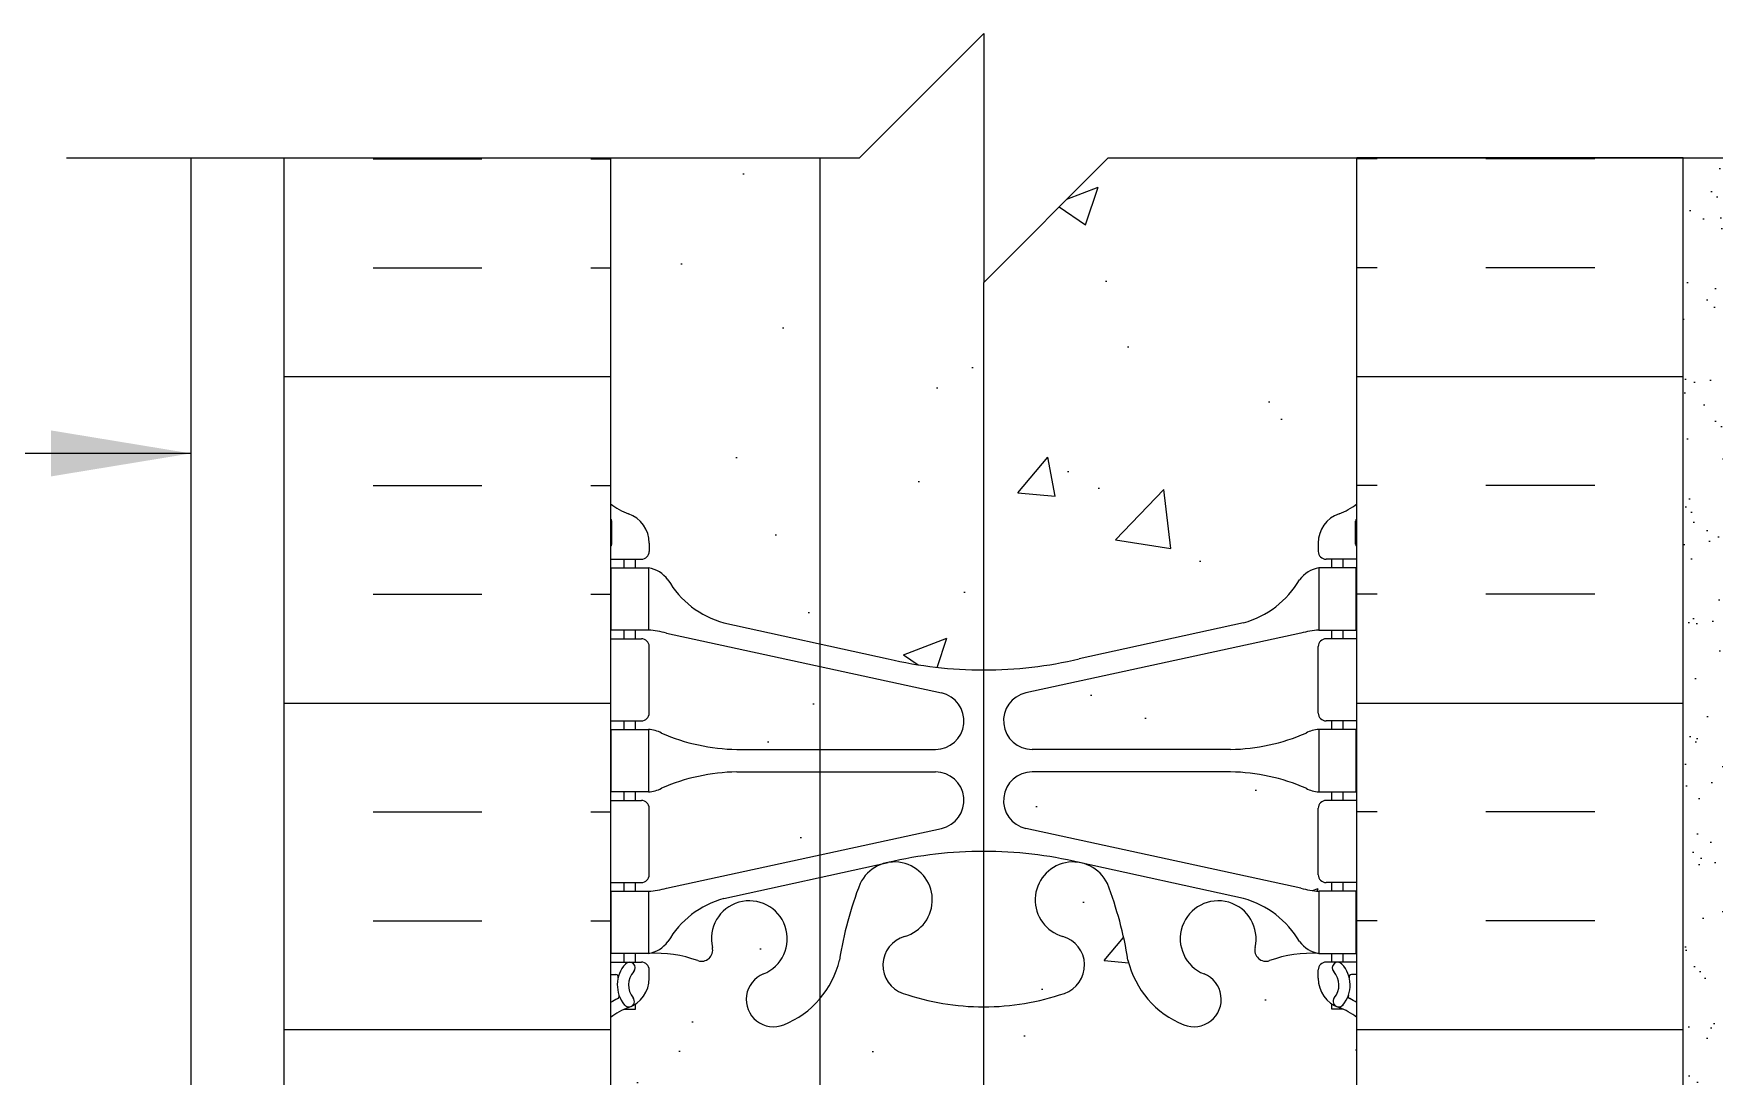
# Model space of a CAD drawing. Header units: inches. Extents: x 28.8 to 73.5, y -26.1 to 47.3.
# Drawn here: x 44.04 to 57.55, y 38.87 to 47.25 of the extents above; entities that cross this region are included whole.
import ezdxf

# ---------------------------------------------------------------- set-up
doc = ezdxf.new("R2010")
doc.units = ezdxf.units.IN
doc.header["$LTSCALE"] = 0.5
doc.header["$MEASUREMENT"] = 0
for name, color, linetype in [('HATCH', 12, 'Continuous'), ('line25', 2, 'Continuous'), ('LINE3', 3, 'Continuous'), ('LINE50', 5, 'Continuous'), ('LINE9', 9, 'Continuous'), ('TEXT', 4, 'Continuous'), ('Web_Edge', 9, 'Continuous')]:
    doc.layers.add(name, color=color, linetype=linetype)
doc.styles.add('DIM', font='romans.shx', dxfattribs={"width": 0.7})
doc.dimstyles.new('ext_12', dxfattribs={"dimscale": 12, "dimtxt": 0.09375, "dimasz": 0.09375, "dimexe": 0.09375, "dimexo": 0.0625, "dimgap": 0.0625, "dimtad": 1, "dimdec": 1, "dimzin": 3, "dimdsep": 46, "dimlunit": 4, "dimtxsty": 'DIM', "dimcen": 0.09, "dimdle": 0.09375, "dimclrt": 4, "dimadec": 0, "dimazin": 0, "dimtfac": 1, "dimtdec": 1, "dimtmove": 2, "dimatfit": 3, "dimfxl": 1, "dimfrac": 2, "dimtolj": 1, "dimtzin": 0, "dimarcsym": 0})
pattern_1 = [(49.99999999999999, (0, 0), (3.586300913003767, -0.3137606749129755), [0.375, -4.125]), (355, (0, 0), (-0.693756668065, 3.760960668500059), [0.3, -3.3]), (100.45144446, (0.298858405, -0.02614672), (2.89254423363556, 3.447199954843147), [0.3187009599999999, -3.505710559999999]), (46.18420000000001, (0, 1), (5.336206653357862, -0.8275964039653827), [0.5625, -6.1875]), (96.63563549, (0.444683725, 0.931033465), (4.673309728371142, 4.870593003872752), [0.47805171, -5.258568799999999]), (351.1841639899999, (0, 1), (4.673309725273866, 4.870593001349951), [0.45, -4.950000005]), (21, (0.5, 0.75), (2.984535260592308, -2.013094453326694), [0.375, -4.125]), (326.0000000000001, (0.5, 0.75), (1.216576659607909, 3.625750225234265), [0.3, -3.3]), (71.45144474, (0.74871127, 0.58224213), (4.201111883649856, 1.612655764031769), [0.31870095, -3.50571056]), (37.50000000000001, (0, 0), (0.06079927658645334, 1.664469269156557), [0, -3.26, 0, -3.35, 0, -3.3125]), (7.499999999999999, (0, 0), (1.315347687210743, 1.972058559411801), [0, -1.91, 0, -3.185, 0, -1.2625]), (327.5, (-1.115, 0), (2.669112180862045, -0.1127743586718988), [0, -1.25, 0, -3.9, 0, -5.175]), (317.5, (-1.615, 0), (2.915930846711931, 0.5005249116615886), [0, -1.625, 0, -2.59, 0, -3.675])]

msp = doc.modelspace()

# ---------------------------------------------------------------- hatches: boundary and pattern name
at = {"layer": 'HATCH'}
h = msp.add_hatch(dxfattribs=at)
h.set_pattern_fill('AR-CONC', color=256, scale=0.5)
h.set_pattern_definition(pattern_1)
h.paths.add_polyline_path([(51.67599994211082, 45.25416069036154), (51.67599994211082, 47.25416069036154), (50.67599994211082, 46.25416069036154), (50.35942615963868, 46.25416069036154), (50.35942615963868, 42.34691370383547), (50.90785913111959, 42.22638817112238, 0.05779469062703513), (51.67599994211082, 42.13730168102977)])
h.paths.add_polyline_path([(50.35942615963868, 46.25416069036154), (48.67599994211082, 46.25416069036154), (48.67599994211082, 43.47279668285844, 0.08241458984435132), (48.81933689558014, 43.39369020628931, -0.3178372451770465), (48.98600356224347, 43.15798794590845), (48.98600356224711, 43.09048794589835, -0.4142135623888804), (48.92350356224711, 43.02798794589498), (48.87600356246162, 43.02798794589498), (48.87600356245707, 42.95798794589493), (48.9810035622387, 42.95798794589493, -0.1889729320647482), (49.13687263792718, 42.86314345750556, 0.1963228336438439), (49.5860035622876, 42.51688373737735), (50.35942615963868, 42.34691370383547)])
h.paths.add_polyline_path([(54.67599994211082, 46.25416069036154), (52.67599994211082, 46.25416069036154), (51.67599994211082, 45.25416069036154), (51.67599994211082, 42.13730168102977, 0.05779469062703491), (52.44414075310205, 42.22638817112238), (53.76599632193404, 42.51688373737735, 0.1963228336438558), (54.21512724629448, 42.86314345750559, -0.1889729320647174), (54.37099632198294, 42.95798794589493), (54.47599632176457, 42.95798794589493), (54.47599632176002, 43.02798794589498), (54.42849632197454, 43.02798794589498, -0.4142135623888804), (54.36599632197454, 43.09048794589835), (54.36599632197817, 43.15798794590845, -0.3178372451770206), (54.53266298864151, 43.39369020628927, 0.082414589844354), (54.67599994211082, 43.47279668285844)])
h = msp.add_hatch(dxfattribs=at)
h.set_pattern_fill('INSUL', color=256, scale=7, style=0)
h.set_pattern_definition([(0, (-2877.485581769373, -359.7553533723501), (0, 2.625), []), (0, (-2877.485581769373, -358.8803533723501), (0, 2.625), [0.875, -0.875]), (0, (-2877.485581769373, -358.0053533723501), (0, 2.625), [0.875, -0.875])])
h.paths.add_polyline_path([(48.67599994211082, 46.25416069036154), (46.05099994211081, 46.25416069036154), (46.05099994211082, 37.25416069036154), (46.48849994211082, 37.25416069036154), (46.48849994211082, 37.75416069036154), (47.98849994211082, 37.75416069036154), (47.98849994211082, 37.25416069036154), (48.67599994211082, 37.25416069036154)])
h = msp.add_hatch(dxfattribs=at)
h.set_pattern_fill('INSUL', color=256, scale=7, style=0)
h.set_pattern_definition([(180, (2980.837581653595, -359.7553533723501), (0, 2.625), []), (180, (2980.837581653595, -358.8803533723501), (0, 2.625), [0.875, -0.875]), (180, (2980.837581653595, -358.0053533723501), (0, 2.625), [0.875, -0.875])])
h.paths.add_polyline_path([(57.30099994211083, 46.25416069036154), (54.67599994211082, 46.25416069036154), (54.67599994211082, 37.25416069036149), (55.36349994211082, 37.2541606903616), (55.36349994211082, 37.7541606903616), (56.86349994211037, 37.75416069036149), (56.86349994211082, 37.25416069036154), (57.30099994211082, 37.25416069036154)])
h = msp.add_hatch(dxfattribs=at)
h.set_pattern_fill('AR-SAND', color=256, scale=0.25, style=0)
h.set_pattern_definition([(37.50000000000001, (0, 0), (-0.01574833952740204, 0.4817059422532897), [0, -0.38, 0, -0.425, 0, -0.40625]), (7.499999999999999, (0, 0), (0.4424441763169318, 0.7055365163074351), [0, -0.205, 0, -0.3425, 0, -0.13125]), (327.5, (-0.3075, 0), (0.7785354654378738, 0.001414763384241124), [0, -0.125, 0, -0.45, 0, -0.5875]), (317.5, (-0.3075, 0), (0.7515316511430733, 0.2194188912335623), [0, -0.0625, 0, -0.295, 0, -0.3375])])
h.paths.add_polyline_path([(57.80099994211082, 46.25416069036154), (57.30099994211082, 46.25416069036154), (57.30099994211082, 37.25416069036154), (57.30099994211082, 29.06666069036154), (57.80099994211082, 29.06666069036154)])
h = msp.add_hatch(dxfattribs=at)
h.set_pattern_fill('AR-CONC', color=256, scale=0.5, style=0)
h.set_pattern_definition([(50, (0, 0), (3.586300913003767, -0.3137606749129755), [0.375, -4.125]), (355, (0, 0), (-0.693756668065, 3.760960668500059), [0.3, -3.3]), (100.4514, (0.2988584, -0.0261467), (2.892546908570108, 3.447197710304768), [0.31870095, -3.50571056]), (46.18420000000001, (0, 1), (5.336205243128222, -0.8275950716450904), [0.5625, -6.1875]), (96.6356, (0.444683725, 0.931033465), (4.673313527743517, 4.870589354502209), [0.47805144, -5.258565]), (351.1842, (0, 1), (4.673309725668136, 4.870593004626623), [0.45, -4.95]), (21, (0.5, 0.75), (2.984535260592308, -2.013094453326694), [0.375, -4.125]), (326.0000000000001, (0.5, 0.75), (1.216576659607909, 3.625750225234265), [0.3, -3.3]), (71.4514, (0.748711165, 0.58224197), (4.20111314290745, 1.612652483549762), [0.31870095, -3.50571056]), (37.50000000000001, (0, 0), (0.06079927658645334, 1.664469269156557), [0, -3.26, 0, -3.35, 0, -3.3125]), (7.499999999999999, (0, 0), (1.315347687210743, 1.972058559411801), [0, -1.91, 0, -3.185, 0, -1.2625]), (327.5, (-1.115, 0), (2.669112180862045, -0.112774358671899), [0, -1.25, 0, -3.9, 0, -5.175]), (317.5, (-1.615, 0), (2.915930846711931, 0.5005249116615882), [0, -1.625, 0, -2.59, 0, -3.675])])
h.paths.add_polyline_path([(53.66127036189687, 41.49798794589495, 0.09784354240359514), (54.26739417942371, 41.62965891985902, -0.1246727099828482), (54.37099632189688, 41.65798794589497), (54.4759963218496, 41.65798794589497), (54.47599632184505, 41.72798794589504), (54.42849632197408, 41.72798794589502, -0.414213562375226), (54.36599632197363, 41.79048794589502), (54.36599632197363, 42.32548794589505, -0.4142135623730952), (54.42849632197363, 42.38798794589505), (54.47599632180231, 42.38798794589505), (54.47599632179777, 42.45798794589493), (54.37099632198291, 42.45798794589493, 0.03653717785718607), (54.22699644581068, 42.43418527236989), (52.97773559464963, 42.16212398821695), (52.97773559464963, 41.49798794589492)])
h.paths.add_polyline_path([(52.97773559464964, 41.31798794589495), (52.97773559464964, 40.653851903573), (54.22699644581303, 40.38179061941955, 0.03653717785633356), (54.37099632198192, 40.35798794589513), (54.47599632193375, 40.35798794589513), (54.47599632192918, 40.42798794589503), (54.42849632197408, 40.42798794589501, -0.414213562373095), (54.36599632197408, 40.49048794589501), (54.36599632197408, 41.02548794589504, -0.4142135623730952), (54.42849632197408, 41.08798794589504), (54.47599632188643, 41.08798794589504), (54.47599632188189, 41.15798794589497), (54.37099632189688, 41.15798794589497, -0.1246727099835976), (54.26739417942315, 41.18631697193125, 0.0978435424036088), (53.66127036189614, 41.317987945895)])
h.paths.add_polyline_path([(52.06512872685857, 41.31798794589488, 0.8972920715072012), (52.01576119915512, 40.86334857443822), (52.97773559464963, 40.65385190357301), (52.97773559464964, 41.31798794589495)])
h.paths.add_polyline_path([(52.01576119915512, 41.95262731735173, 0.8972920715102818), (52.06512872685857, 41.49798794589489), (52.97773559464962, 41.49798794589493), (52.97773559464962, 42.16212398821695)])
h.paths.add_polyline_path([(49.12500343840861, 42.4341852723704, 0.03653717785657395), (48.98100356223877, 42.45798794589493), (48.87600356242388, 42.45798794589493), (48.87600356241932, 42.38798794589506), (48.92350356224802, 42.38798794589505, -0.4142135623730952), (48.98600356224802, 42.32548794589505), (48.98600356224802, 41.79048794589502, -0.414213562375226), (48.92350356224756, 41.72798794589502), (48.87600356237659, 41.72798794589504), (48.87600356237205, 41.65798794589497), (48.98100356232476, 41.65798794589497, -0.1246727099835974), (49.08460570479849, 41.6296589198587, 0.09784354240360543), (49.69072952232548, 41.49798794589495), (51.28687115736307, 41.49798794589489, 0.8972920715102828), (51.33623868506652, 41.95262731735173)])
h.paths.add_polyline_path([(51.33623868506652, 40.86334857443822, 0.6776182280336617), (51.40573011416947, 41.28489540737579), (50.59599994211089, 41.28489540737579), (49.39577743341147, 41.28489540737579, 0.05113541839288194), (49.08460570479792, 41.18631697193093, -0.1246727099825938), (48.98100356232497, 41.15798794589497), (48.87600356233975, 41.15798794589497), (48.8760035623352, 41.08798794589505), (48.92350356224756, 41.08798794589504, -0.4142135623730952), (48.98600356224756, 41.02548794589504), (48.98600356224756, 40.49048794589501, -0.414213562373095), (48.92350356224756, 40.42798794589501), (48.87600356229245, 40.42798794589503), (48.8760035622879, 40.35798794589513), (48.98100356223972, 40.35798794589513, 0.0365371778569261), (49.12500343841092, 40.38179061942005)])
h = msp.add_hatch(dxfattribs=at)
h.set_pattern_fill('AR-CONC', color=256, scale=0.5)
h.set_pattern_definition(pattern_1)
h.paths.add_polyline_path([(51.67599994211082, 40.67867421076018, 0.05779469062703702), (50.90785913111957, 40.58958772066756), (50.35942615963868, 40.46906218795448), (50.35942615963868, 37.27976257251893, -0.4430337368170589), (50.56179950377236, 37.25416069036154, -0.5205670500000213), (50.65623511658916, 37.25416069036154, -0.5205670499999903), (50.84510597987295, 37.25416069036154, -0.5205670499999999), (51.12316617395308, 37.25416069036154, -0.5205670499999991), (51.33302289001827, 37.25416069036154, -0.520567050000005), (51.53238667969276, 37.25416069036154, -0.2808989826445213), (51.67599994211082, 37.31696349844832)])
edge = h.paths.add_edge_path()
edge.add_arc((54.31496337783422, 38.85955902545546), 1.000000000000138, 86.7878664379199, 109.9067031542421)
edge.add_arc((53.94537306878006, 39.88497272846789), 0.09000000000000928, 166.6795056698471, 288.8651388805462, ccw=False)
edge.add_arc((53.56099994211122, 39.97597986826931), 0.3049999999999992, 346.6795056680971, 608.1962520105666)
edge.add_arc((53.36599994211089, 39.48853756399131), 0.2199999999999728, -111.80374798941091, 68.19625201058909, ccw=False)
edge.add_arc((53.56099994211105, 39.97597986826947), 0.7450000000000276, 193.2652214842291, 248.1962520105971, ccw=False)
edge.add_arc((49.87303644165996, 39.3343194489695), 2.999999999999945, 9.027267407135627, 21.19838997689689)
edge.add_arc((52.39447124718757, 40.28839431540443), 0.305000000000571, 25.37817317684035, 75.71849365792735)
edge.add_line((52.46971054599391, 40.58396841426202), (52.44414075310203, 40.58958772066757))
edge.add_arc((51.67599994211043, 37.32251601210258), 3.356158198657596, 76.76915083981163, 89.99999999999332)
edge.add_line((51.67599994211082, 40.67867421076018), (51.67599994211082, 37.31696349844832))
edge.add_arc((51.6556774777342, 37.16783154402149), 0.1505102733686456, 35.000000049746575, 82.24000566618298, ccw=False)
edge.add_arc((51.83405568638965, 37.2155880701179), 0.06724931107910201, 35.00000004975209, 144.9999999502479, ccw=False)
edge.add_arc((52.04229297047503, 37.14692399428284), 0.1869614739195884, 35.00000004974669, 144.9999999502533, ccw=False)
edge.add_arc((52.24790702296274, 37.21742487666047), 0.06404693660225996, 35.000000049739924, 144.9999999502601, ccw=False)
edge.add_arc((52.35808175360323, 37.21375132700537), 0.0704515749690563, 35.00000004974578, 144.9999999502543, ccw=False)
edge.add_arc((52.47612608844932, 37.2119145204628), 0.0736539494459059, 35.00000004974572, 144.9999999502543, ccw=False)
edge.add_arc((52.58105444648193, 37.22293523285811), 0.05443992375865013, 35.000000049760274, 144.9999999502397, ccw=False)
edge.add_arc((52.68335957291684, 37.21375132700537), 0.0704515749690563, 35.00000004974578, 144.9999999502543, ccw=False)
edge.add_arc((52.83025927416249, 37.19170977535469), 0.1088798475172997, 35.000000049746916, 144.9999999502532, ccw=False)
edge.add_arc((52.99289818381929, 37.20273061461005), 0.08966560065630451, 35.00000004974578, 144.9999999502542, ccw=False)
edge.add_arc((53.14242102607516, 37.20089374463746), 0.09286808572001391, 35.00000004974959, 144.9999999502504, ccw=False)
edge.add_arc((53.29719033152638, 37.19905700152493), 0.09607034960996821, 35.0000000497451, 144.999999950255, ccw=False)
edge.add_arc((53.4257275927632, 37.21926161977299), 0.06084467271232139, 35.00000004974447, 144.9999999502556, ccw=False)
edge.add_arc((53.56475768980327, 37.19170983878472), 0.1088797369304201, 35.000000049741686, 144.9999999502583, ccw=False)
edge.add_arc((53.76412147947775, 37.17701551330428), 0.1344985115713285, 35.00000004975038, 144.9999999502496, ccw=False)
edge.add_arc((53.97135496394527, 37.18619941915704), 0.1184868603609177, 35.00000004974248, 144.9999999502574, ccw=False)
edge.add_arc((54.17071884420723, 37.18252586950194), 0.124891498727714, 35.00000004974572, 144.9999999502543, ccw=False)
edge.add_arc((54.33760710717269, 37.24031571115933), 0.06605047292208378, 57.90037804086239, 167.9003779413783, ccw=False)
edge.add_arc((54.43828611189663, 37.25034896329028), 0.08005869839955389, 35.00000004974652, 144.9999999502535, ccw=False)
edge.add_arc((54.54846084253714, 37.26504335220072), 0.05443981317179033, 35.00000004975368, 144.9999999502462, ccw=False)
edge.add_arc((54.63452763443561, 37.26722952375935), 0.05062833937796588, 35.000000049742084, 144.9999999502579, ccw=False)
edge.add_line((54.67599994211082, 37.29626874627414), (54.67599994211082, 39.34317920893132))
edge.add_arc((54.36599632196767, 38.95088116471212), 0.500000000000064, 51.68333680036122, 66.42182151812838)
edge.add_line((54.56599632199705, 39.40913873419495), (54.47599632199649, 39.40913873418808))
edge.add_line((54.47599632199649, 39.40913873418808), (54.47599632199376, 39.45086479411222))
edge.add_arc((54.61599632197764, 39.6579879458951), 0.2499999999999203, 180.0000000030778, 235.9442022618795, ccw=False)
edge.add_line((54.36599632197772, 39.65798794588167), (54.36599632197408, 39.72548794589177))
edge.add_arc((54.42849632197408, 39.72548794589514), 0.0625, 89.99999999689948, 180, ccw=False)
edge.add_line((54.42849632197409, 39.78798794589514), (54.47599632197193, 39.78798794589513))
edge.add_line((54.47599632197193, 39.78798794589513), (54.47599632196739, 39.85798794589513))
edge.add_line((54.47599632196739, 39.85798794589513), (54.37099632198229, 39.85798794589513))
edge = h.paths.add_edge_path()
edge.add_arc((49.79099994211053, 39.97597986826946), 0.7450000000000966, 291.8037479894154, 319.7283449475002)
edge.add_line((50.35942615963868, 39.49440263123807), (50.35942615963868, 37.27976257251893))
edge.add_arc((50.4490015415351, 37.17517870676091), 0.1377008860493737, 130.5798338208786, 144.9999999501938)
edge.add_arc((50.27586979607412, 37.21191452046281), 0.07365394944589776, 35.00000004973663, 144.9999999502633)
edge.add_arc((50.11060765481963, 37.18068906295939), 0.1280938732045281, 35.00000004974513, 144.9999999502548)
edge.add_arc((49.90075093875443, 37.18068906295937), 0.1280938732045479, 35.00000004974668, 144.9999999502533)
edge.add_arc((49.73286556590226, 37.21007771392026), 0.07685632392271186, 35.00000004974348, 144.9999999502639)
edge.add_arc((49.60695153626313, 37.21007771392023), 0.07685632392273048, 35.00000004975043, 144.9999999502348)
edge.add_arc((49.43906625399843, 37.18068912638942), 0.1280937626176625, 35.00000004974157, 144.9999999502558)
edge.add_arc((49.281673807537, 37.21742487666048), 0.06404693660226171, 35.00000004973995, 144.9999999502689)
edge.add_arc((49.13739733788903, 37.18987303224213), 0.1120821114072662, 35.00000004975493, 144.9999999502481)
edge.add_arc((48.98525126403547, 37.2119145204628), 0.0736539494459059, 35.00000004974117, 144.9999999502543)
edge.add_arc((48.8004587114622, 37.15598087916428), 0.1585221138995785, 38.26828762080329, 141.7317123791967)
edge.add_line((48.67599994211082, 37.25416069036154), (48.67599994211082, 39.34317920893132))
edge.add_arc((48.98600356225397, 38.95088116471212), 0.5000000000000634, 113.57817848187159, 128.3166631996388, ccw=False)
edge.add_line((48.78600356222459, 39.40913873419495), (48.87600356222515, 39.40913873418808))
edge.add_line((48.87600356222515, 39.40913873418808), (48.87600356222788, 39.45086479411222))
edge.add_arc((48.73600356224395, 39.65798794589513), 0.2499999999999716, 304.0557977412107, 360)
edge.add_line((48.98600356224392, 39.65798794588167), (48.98600356224756, 39.72548794589177))
edge.add_arc((48.92350356224756, 39.72548794589514), 0.0625, 359.9999999969125, 450.000000000013)
edge.add_line((48.92350356224755, 39.78798794589514), (48.87600356224971, 39.78798794589513))
edge.add_line((48.87600356224971, 39.78798794589513), (48.87600356225425, 39.85798794589513))
edge.add_line((48.87600356225425, 39.85798794589513), (48.98100356223935, 39.85798794589513))
edge.add_arc((49.03703650638704, 38.85955902545512), 1.000000000000436, 70.09329683888541, 93.21213356175912, ccw=False)
edge.add_arc((49.40662681544244, 39.88497272846514), 0.08999999999999968, 251.1348611945626, 373.3204943319916)
edge.add_arc((49.79099994211059, 39.97597986826943), 0.3049999999999979, -68.19625201059841, 193.3204943319161, ccw=False)
edge.add_arc((49.98599994211082, 39.48853756399134), 0.2200000000000216, 111.8037479894194, 291.8037479894177)

# ---------------------------------------------------------------- linework, layer by layer
at = {"layer": 'line25'}
for p, q in [((48.67599994211082, 46.25416069036154), (48.67599994211082, 37.25416069036154)), ((54.67599994211082, 37.25416069036154), (54.67599994211082, 46.25416069036154))]:
    msp.add_line(p, q, dxfattribs=at)
at = {"layer": 'LINE3'}
for p, q in [((50.35942615963868, 46.25416069036154), (50.35942615963868, 18.59843279674399)), ((51.67599994211082, 37.31696349844831), (51.67599994211082, 45.25416069036154))]:
    msp.add_line(p, q, dxfattribs=at)
at = {"layer": 'LINE50'}
for p, q in [((46.05099994211082, 37.25416069036154), (46.05099994211082, 46.25416069036154)), ((57.30099994211082, 37.25416069036154), (57.30099994211082, 46.25416069036154))]:
    msp.add_line(p, q, dxfattribs=at)
at = {"layer": 'LINE9'}
for p, q in [((51.67599994211082, 47.25416069036154), (50.67599994211082, 46.25416069036154)), ((51.67599994211082, 47.25416069036154), (51.67599994211082, 45.25416069036154)), ((44.30099994211082, 46.25416069036154), (50.67599994211105, 46.25416069036154)), ((45.30099994211082, 46.25416069036154), (45.30099994211082, 19.25416069036154)), ((51.67599994211082, 45.25416069036154), (52.67599994211082, 46.25416069036154)), ((52.67599994211105, 46.25416069036154), (58.80099994211082, 46.25416069036154))]:
    msp.add_line(p, q, dxfattribs=at)
at = {"layer": 'TEXT'}
msp.add_line((57.30099994211082, 46.25416069036155), (54.67599994211082, 46.25416069036154), dxfattribs=at)
at = {"layer": 'Web_Edge'}
for p, q in [((48.68600356250931, 43.14798794589362), (48.68600356252432, 43.33405800427013)), ((54.66599632171233, 43.14798794589362), (54.66599632169732, 43.33405800427013)), ((48.98600356224347, 43.15798794591402), (48.98600356224711, 43.09048794589782)), ((54.36599632197817, 43.15798794591402), (54.36599632197454, 43.09048794589782)), ((48.67599994211082, 43.02798794589498), (48.92350356224711, 43.02798794589498)), ((48.7860035622241, 42.95798794589493), (48.7860035622241, 43.02798794589498)), ((48.87600356245707, 42.95798794589493), (48.87600356246162, 43.02798794589492)), ((54.67599994211082, 43.02798794589498), (54.42849632197454, 43.02798794589498)), ((54.47599632176457, 42.95798794589493), (54.47599632176002, 43.02798794589492)), ((54.56599632199755, 42.95798794589493), (54.56599632199755, 43.02798794589498)), ((48.7860035622241, 42.38798794589511), (48.7860035622241, 42.45798794589493)), ((48.87600356241933, 42.38798794589499), (48.87600356242388, 42.45798794589493)), ((49.58600356228885, 42.51688373737707), (50.90785913111972, 42.22638817112235)), ((53.76599632193279, 42.51688373737707), (52.44414075310192, 42.22638817112235)), ((54.47599632180231, 42.38798794589499), (54.47599632179777, 42.45798794589493)), ((54.56599632199755, 42.38798794589511), (54.56599632199755, 42.45798794589493)), ((48.67599994211082, 42.38798794589511), (48.92350356224802, 42.38798794589505)), ((48.98600356224802, 41.79048794589502), (48.98600356224802, 42.32548794589505)), ((49.12500343840861, 42.4341852723704), (51.33623868506652, 41.95262731735173)), ((54.22699644581303, 42.4341852723704), (52.01576119915512, 41.95262731735173)), ((54.36599632197363, 41.79048794589502), (54.36599632197363, 42.32548794589505)), ((54.67599994211082, 42.38798794589511), (54.42849632197363, 42.38798794589505)), ((48.67599994211082, 41.72798794589514), (48.92350356224756, 41.72798794589502)), ((48.7860035622241, 41.65798794589497), (48.7860035622241, 41.72798794589508)), ((48.87600356237203, 41.65798794589497), (48.87600356237658, 41.72798794589497)), ((54.67599994211082, 41.72798794589514), (54.42849632197408, 41.72798794589502)), ((54.47599632184961, 41.65798794589497), (54.47599632184506, 41.72798794589497)), ((54.56599632199755, 41.65798794589497), (54.56599632199755, 41.72798794589508)), ((49.69072952232477, 41.49798794589495), (51.28687115736307, 41.49798794589489)), ((53.66127036189687, 41.49798794589495), (52.06512872685857, 41.49798794589489)), ((49.69072952232477, 41.317987945895), (51.28687115736307, 41.31798794589488)), ((53.66127036189687, 41.317987945895), (52.06512872685857, 41.31798794589488)), ((48.67599994211082, 41.08798794589509), (48.92350356224756, 41.08798794589504)), ((48.7860035622241, 41.08798794589498), (48.7860035622241, 41.15798794589497)), ((48.8760035623352, 41.08798794589504), (48.87600356233975, 41.15798794589497)), ((54.67599994211082, 41.08798794589509), (54.42849632197408, 41.08798794589504)), ((54.47599632188644, 41.08798794589504), (54.47599632188189, 41.15798794589497)), ((54.56599632199755, 41.08798794589498), (54.56599632199755, 41.15798794589497)), ((48.98600356224756, 40.49048794589501), (48.98600356224756, 41.02548794589504)), ((54.36599632197408, 40.49048794589501), (54.36599632197408, 41.02548794589504)), ((49.12500343840861, 40.38179061941955), (51.33623868506652, 40.86334857443822)), ((54.22699644581303, 40.38179061941955), (52.01576119915512, 40.86334857443822)), ((49.58600356228885, 40.29909215441288), (50.90785913111972, 40.58958772066759)), ((53.76599632193279, 40.29909215441288), (52.44414075310192, 40.58958772066759)), ((48.67599994211082, 40.42798794589513), (48.92350356224756, 40.42798794589501)), ((48.78600356222455, 40.35798794589513), (48.78600356222455, 40.42798794589507)), ((48.87600356228791, 40.35798794589513), (48.87600356229245, 40.42798794589501)), ((54.67599994211082, 40.42798794589513), (54.42849632197408, 40.42798794589501)), ((54.47599632193374, 40.35798794589513), (54.47599632192919, 40.42798794589501)), ((54.56599632199709, 40.35798794589513), (54.56599632199709, 40.42798794589507)), ((48.67599994211082, 39.78798794589508), (48.92350356224756, 39.78798794589514)), ((48.78600356222455, 39.7879879458952), (48.78600356222455, 39.85798794589513)), ((48.87600356224971, 39.7879879458952), (48.87600356225425, 39.85798794589513)), ((54.67599994211082, 39.78798794589508), (54.42849632197408, 39.78798794589514)), ((54.47599632197193, 39.7879879458952), (54.47599632196739, 39.85798794589513)), ((54.56599632199709, 39.7879879458952), (54.56599632199709, 39.85798794589513)), ((48.67599994211082, 39.68798794589512), (48.71787909863338, 39.68798794589506)), ((48.98600356224392, 39.6579879458761), (48.98600356224756, 39.7254879458923)), ((54.36599632197772, 39.6579879458761), (54.36599632197408, 39.7254879458923)), ((54.67599994211082, 39.68798794589512), (54.63412078558827, 39.68798794589506)), ((48.78600356222455, 39.40913873419495), (48.87600356222515, 39.40913873418808)), ((48.87600356222515, 39.40913873418808), (48.87600356222788, 39.45086479411222)), ((54.47599632199649, 39.40913873418808), (54.47599632199376, 39.45086479411222)), ((54.56599632199709, 39.40913873419495), (54.47599632199649, 39.40913873418808))]:
    msp.add_line(p, q, dxfattribs=at)
for points in [[(48.68100356240916, 42.95798794589493), (48.98100356240934, 42.95798794589493), (48.98100356240934, 42.45798794589493), (48.68100356240916, 42.45798794589493)], [(54.67099632181248, 42.95798794589493), (54.3709963218123, 42.95798794589493), (54.3709963218123, 42.45798794589493), (54.67099632181248, 42.45798794589493)], [(48.68100356232458, 41.65798794589497), (48.98100356232476, 41.65798794589497), (48.98100356232476, 41.15798794589497), (48.68100356232458, 41.15798794589497)], [(54.67099632189706, 41.65798794589497), (54.37099632189688, 41.65798794589497), (54.37099632189688, 41.15798794589497), (54.67099632189706, 41.15798794589497)], [(48.68100356223954, 40.35798794589513), (48.98100356223972, 40.35798794589513), (48.98100356223972, 39.85798794589513), (48.68100356223954, 39.85798794589513)], [(54.6709963219821, 40.35798794589513), (54.37099632198192, 40.35798794589513), (54.37099632198192, 39.85798794589513), (54.6709963219821, 39.85798794589513)]]:
    msp.add_lwpolyline(points, close=True, dxfattribs=at)
for centre, radius, start, end in [((48.98600356225347, 43.86509472707795), 0.5, 231.6833368004255, 250.5287793646983), ((48.73600356224347, 43.15798794589497), 0.25, 4.360973023723161e-09, 70.5287793646983), ((54.61599632197817, 43.15798794589497), 0.25, 109.4712206353017, 179.999999995639), ((54.36599632196817, 43.86509472707795), 0.5, 289.4712206353017, 308.3166631995745), ((48.98600356225347, 43.86509472707795), 0.6, 238.8906737236505, 238.927049092765), ((48.66600356252388, 43.33405800427178), 0.02, 359.9999999952775, 58.92704909233816), ((54.68599632169776, 43.33405800427178), 0.02, 121.0729509076618, 180.0000000047225), ((54.36599632196817, 43.86509472707795), 0.6, 301.072950907235, 301.1093262763495), ((48.66600356250933, 43.14798794589515), 0.02, 299.9880245406594, 359.9999999955674), ((54.68599632171231, 43.14798794589515), 0.02, 180.0000000044326, 240.0119754593407), ((48.92350356224711, 43.09048794589498), 0.0625, 270, 2.605510395054913e-09), ((54.42849632197454, 43.09048794589498), 0.0625, 179.9999999973945, 270), ((48.93794521796849, 42.71172390266346), 0.25, 37.2776618347959, 80.0823022211802), ((49.78537497109232, 43.23989898019815), 0.75, 210.1549804662907, 254.5838091142816), ((53.56662491312932, 43.23989898019815), 0.75, 285.4161908857184, 329.8450195337093), ((54.41405466625315, 42.71172390266346), 0.25, 99.91769777881981, 142.7223381652041), ((48.89035480128473, 41.46210501997567), 1, 76.42908795296448, 84.79906907891692), ((54.46164508293691, 41.46210501997567), 1, 95.2009309210831, 103.5709120470355), ((48.92350356224802, 42.32548794589505), 0.0625, 0, 89.99999999997395), ((54.42849632197363, 42.32548794589505), 0.0625, 90.00000000002606, 180), ((51.67599994211128, 45.49345987968772), 3.356158198657953, 256.7691508398015, 270), ((51.67599994211037, 45.49345987968772), 3.356158198657953, 270, 283.2308491601985), ((51.28687115736307, 41.72798794589508), 0.23, 270, 77.6055086569842), ((52.06512872685857, 41.72798794589508), 0.23, 102.3944913430158, 270), ((48.92350356224802, 41.79048794589502), 0.0625, 269.9999999999739, 0), ((54.42849632197363, 41.79048794589502), 0.0625, 180, 270.000000000026), ((48.97688080723788, 41.43930428650552), 0.218722518258797, 60.49374658855795, 88.91995365505842), ((48.97688080723788, 41.43930428650552), 0.218722518258797, 60.49374658855795, 88.91995365505842), ((49.72087928314227, 43.09770385564977), 1.6, 246.5673388929688, 268.9202773152411), ((49.72087928314227, 43.09770385564977), 1.6, 246.5673388929688, 268.9202773152411), ((53.63112060107937, 43.09770385564977), 1.6, 271.0797226847589, 293.4326611070313), ((53.63112060107937, 43.09770385564977), 1.6, 271.0797226847589, 293.4326611070313), ((54.37511907698376, 41.43930428650552), 0.218722518258797, 91.08004634494156, 119.5062534114421), ((54.37511907698376, 41.43930428650552), 0.218722518258797, 91.08004634494156, 119.5062534114421), ((49.72087928314227, 39.71827203614018), 1.6, 91.07972268475895, 113.4326611070313), ((51.28687115736307, 41.08798794589487), 0.23, 282.3944913430158, 90), ((52.06512872685857, 41.08798794589487), 0.23, 90, 257.6055086569842), ((53.63112060107937, 39.71827203614018), 1.6, 66.56733889296873, 88.92027731524108), ((48.92350356224756, 41.02548794589504), 0.0625, 0, 89.99999999997395), ((48.97688080723788, 41.37667160528443), 0.218722518258797, 271.0800463449415, 299.5062534114421), ((54.37511907698376, 41.37667160528443), 0.218722518258797, 240.4937465885579, 268.9199536550585), ((54.42849632197408, 41.02548794589504), 0.0625, 90.00000000002606, 180), ((50.95752863703342, 40.2883943154043), 0.3050000000005331, 285.7253459502909, 154.6218268215173), ((51.67599994211128, 37.32251601210223), 3.356158198657953, 90, 103.2308491601986), ((51.67599994211037, 37.32251601210223), 3.356158198657953, 76.76915083980144, 90), ((52.39447124718822, 40.2883943154043), 0.3050000000005331, 25.37817317848275, 254.274654049709), ((48.92350356224756, 40.49048794589501), 0.0625, 269.9999999999739, 0), ((53.47896344256174, 39.33431944896947), 3, 158.8016100229434, 170.9727325927778), ((49.87303644165991, 39.33431944896947), 3, 9.027267407222176, 21.19838997705662), ((54.42849632197408, 40.49048794589501), 0.0625, 180, 270.000000000026), ((48.89035480128473, 41.35387087181428), 1, 275.2009309210831, 283.5709120470356), ((49.78537497109232, 39.5760769115918), 0.75, 105.4161908857184, 149.8450195337093), ((49.7909999421106, 39.97597986826938), 0.305, 291.8037479893862, 193.3204943319112), ((53.56099994211104, 39.97597986826938), 0.305, 346.6795056680888, 248.1962520106138), ((53.56662491312932, 39.5760769115918), 0.75, 30.15498046629069, 74.58380911428159), ((54.46164508293691, 41.35387087181428), 1, 256.4290879529645, 264.7990690789169), ((48.93794521796849, 40.10425198912648), 0.25, 279.9176977788198, 322.7223381652041), ((49.40662681544222, 39.88497272846521), 0.09, 251.134861197375, 13.32049433189197), ((51.10523796274379, 39.76379260448638), 0.2400000000001666, 105.7253459503447, 251.0770360935627), ((52.24676192147786, 39.76379260448638), 0.2400000000001666, 288.9229639064372, 74.27465404965542), ((53.94537306877942, 39.88497272846521), 0.09, 166.679505668108, 288.8651388026249), ((54.41405466625315, 40.10425198912648), 0.25, 217.2776618347959, 260.0823022211802), ((48.97971097069899, 39.60342853956203), 0.25, 137.5391321572034, 219.8854880037445), ((48.82847456122795, 39.74182127221204), 0.04500000000006049, 317.5391321572818, 137.5391321569876), ((48.92350356224756, 39.72548794589514), 0.0625, 359.9999999973945, 90), ((49.03703650638749, 38.85955902545558), 1, 70.09329683866073, 93.21213356207565), ((49.7909999421106, 39.97597986826938), 0.745, 291.8037479893862, 346.7347785161263), ((53.56099994211104, 39.97597986826938), 0.745, 193.2652214838736, 248.1962520106138), ((54.31496337783415, 38.85955902545558), 1, 86.78786643792435, 109.9067031613393), ((54.42849632197408, 39.72548794589514), 0.0625, 90, 180.0000000026055), ((54.52352532299369, 39.74182127221204), 0.04500000000006049, 42.46086784301242, 222.4608678427182), ((54.37228891352265, 39.60342853956203), 0.25, 320.1145119962551, 42.4608678427966), ((48.71787909863338, 39.66798794589508), 0.02, 345.8459342042038, 90), ((48.73600356224392, 39.65798794589514), 0.25, 289.4712206353017, 359.999999995639), ((48.97971097069899, 39.60342853956203), 0.16, 137.5391321572403, 219.999922801036), ((49.98599994211077, 39.48853756399134), 0.22, 111.8037479894415, 291.8037479894418), ((53.36599994211088, 39.48853756399134), 0.22, 248.1962520105581, 68.19625201055851), ((54.61599632197772, 39.65798794589514), 0.25, 180.000000004361, 250.5287793646983), ((54.37228891352265, 39.60342853956203), 0.16, 320.000077198964, 42.46086784275971), ((54.63412078558827, 39.66798794589508), 0.02, 90, 194.1540657957961), ((48.98600356225393, 38.95088116471217), 0.6, 114.9252292854762, 121.1093262763856), ((48.72471375378768, 39.51313345327273), 0.02, 294.9252292852447, 19.20839779029665), ((48.82194459964444, 39.47253184622306), 0.04500919725234097, 218.5519993231389, 40.81210076661842), ((51.67599994211082, 41.42867421076008), 2, 251.0770360936448, 270), ((51.67599994211082, 41.42867421076008), 2, 270, 288.9229639063551), ((54.5300552845772, 39.47253184622306), 0.04500919725234097, 139.1878992333816, 321.4480006768611), ((54.62728613043396, 39.51313345327273), 0.02, 160.7916022097033, 245.0747707147553), ((54.36599632196771, 38.95088116471217), 0.6, 58.89067372361438, 65.07477071452377), ((48.98600356225393, 38.95088116471217), 0.5, 109.4712206353017, 128.3166631996373), ((54.36599632196771, 38.95088116471217), 0.5, 51.68333680036267, 70.5287793646983)]:
    msp.add_arc(centre, radius, start, end, dxfattribs=at)

# ---------------------------------------------------------------- leaders
at = {"layer": 'TEXT'}
msp.add_leader([(45.30099994211082, 43.87854151841003), (40.67395577429454, 43.87854151841003)], dimstyle='ext_12', override={"dimtad": 0}, dxfattribs=at)

doc.saveas('drawing.dxf')
